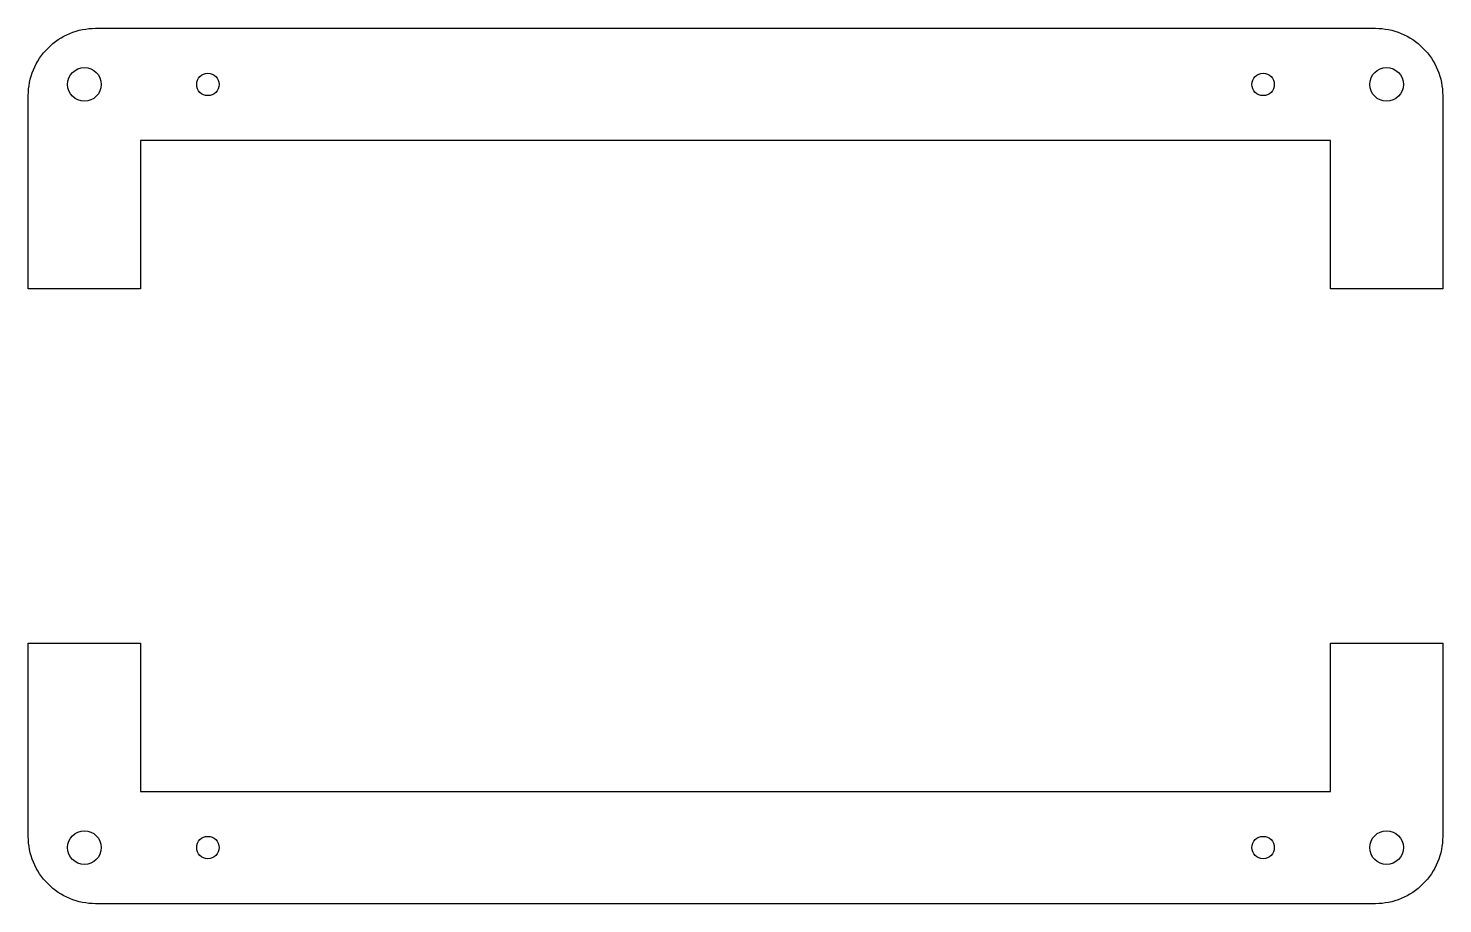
# Model space of a CAD drawing. Header units: millimetres. Extents: x 162 to 288, y 653 to 731.
import ezdxf

# ---------------------------------------------------------------- set-up
doc = ezdxf.new("R2010")
doc.units = ezdxf.units.MM
doc.layers.get('0').update_dxf_attribs({"linetype": 'CONTINUOUS'})

msp = doc.modelspace()

# ---------------------------------------------------------------- linework, layer by layer
for points in [[(172, 707.8), (162, 707.8), (162, 725, -0.414214), (168, 731), (282, 731, -0.414214), (288, 725), (288, 707.8), (278, 707.8), (278, 721), (172, 721)], [(162, 676.2), (172, 676.2), (172, 663), (278, 663), (278, 676.2), (288, 676.2), (288, 659, -0.414214), (282, 653), (168, 653, -0.414214), (162, 659)]]:
    msp.add_lwpolyline(points, format="xyb", close=True)
for centre, radius in [((167, 726), 1.5), ((283, 726), 1.5), ((178, 726), 1), ((272, 726), 1), ((167, 658), 1.5), ((178, 658), 1), ((272, 658), 1), ((283, 658), 1.5)]:
    msp.add_circle(centre, radius)

doc.saveas('drawing.dxf')
